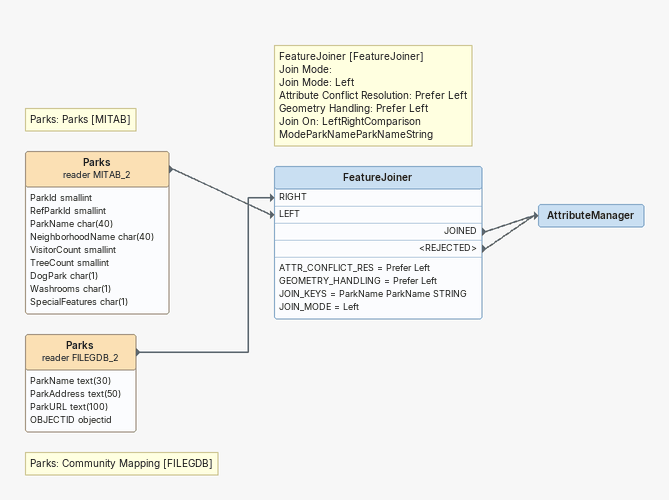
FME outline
Note: Parks: Parks [MITAB]
Parks (reader MITAB_2)
    attributes: ParkId smallint, RefParkId smallint, ParkName char(40), NeighborhoodName char(40), VisitorCount smallint, TreeCount smallint, DogPark char(1), Washrooms char(1), SpecialFeatures char(1)
    -> FeatureJoiner [LEFT]
Note: Parks: Community Mapping [FILEGDB]
Parks (reader FILEGDB_2)
    attributes: ParkName text(30), ParkAddress text(50), ParkURL text(100), OBJECTID objectid
    -> FeatureJoiner [RIGHT]
Note: FeatureJoiner [FeatureJoiner] / Join Mode: / Join Mode: Left / Attribute Conflict Resolution: Prefer Left / Geometry Handling: Prefer Left / Join On: LeftRightComparison ModeParkNameParkNameString
FeatureJoiner
    ATTR_CONFLICT_RES = Prefer Left
    GEOMETRY_HANDLING = Prefer Left
    JOIN_KEYS = ParkName ParkName STRING
    JOIN_MODE = Left
    JOINED -> AttributeManager
    <REJECTED> -> AttributeManager
AttributeManager
